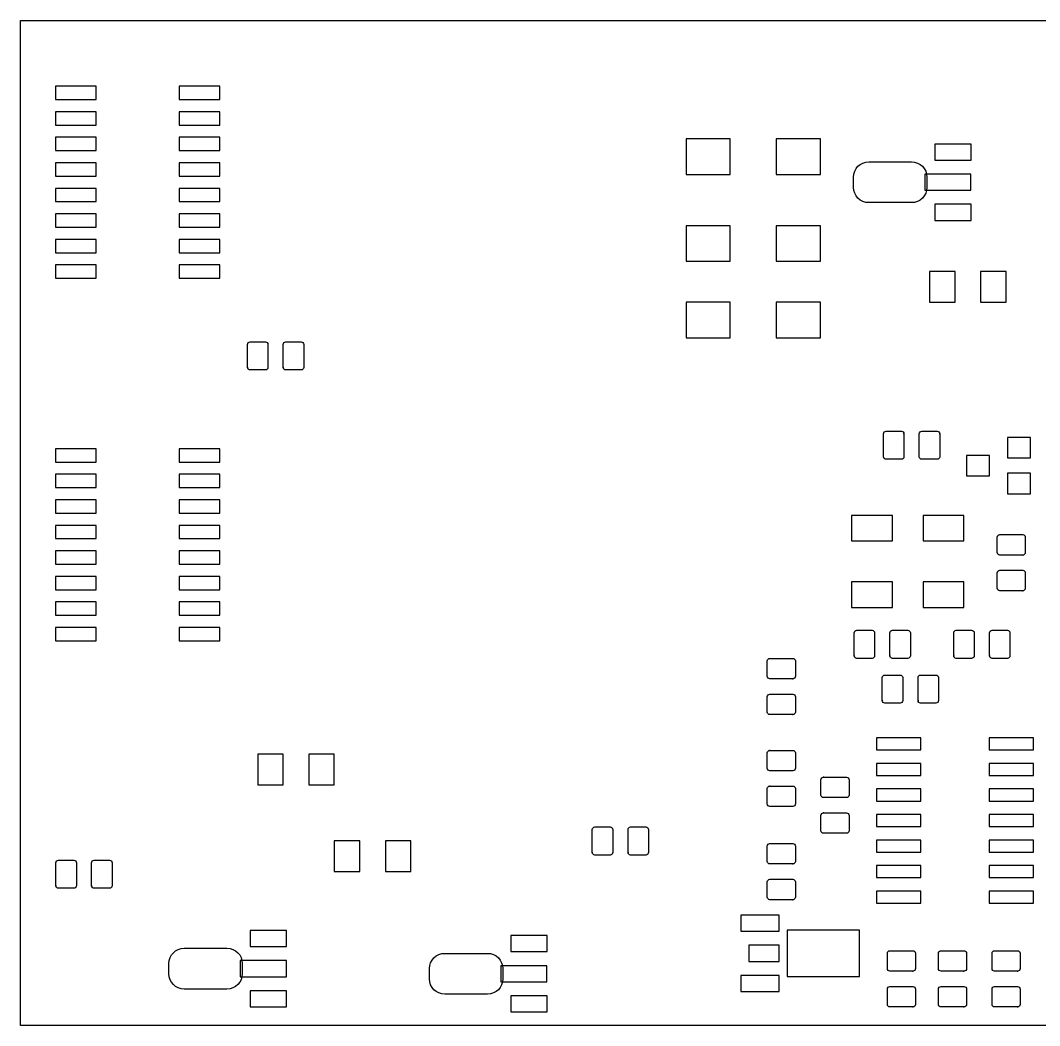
# Model space of a CAD drawing. Header units: millimetres. Extents: x 64 to 175, y 129 to 190.
# Drawn here: x 64.3 to 126.1, y 129.5 to 190.5 of the extents above; entities that cross this region are included whole.
import ezdxf

# ---------------------------------------------------------------- set-up
doc = ezdxf.new("R2010")
doc.units = ezdxf.units.MM
doc.layers.add('20', color=7, linetype='Continuous')
doc.layers.add('32', color=7, linetype='Continuous')

# ---------------------------------------------------------------- blocks, each defined once
blk = doc.blocks.new('SE')
at = {"color": 7, "linetype": 'Continuous', "lineweight": 30}
for p, q in [((117.198, 156.413), (114.72, 156.413)), ((114.72, 156.413), (114.72, 154.864)), ((117.198, 154.864), (117.198, 156.413)), ((114.72, 154.864), (117.198, 154.864))]:
    blk.add_line(p, q, dxfattribs=at)
blk = doc.blocks.new('SE1')
at = {"color": 7, "linetype": 'Continuous', "lineweight": 30}
for p, q in [((117.198, 160.439), (114.72, 160.439)), ((114.72, 160.439), (114.72, 158.89)), ((117.198, 158.89), (117.198, 160.439)), ((114.72, 158.89), (117.198, 158.89))]:
    blk.add_line(p, q, dxfattribs=at)
blk = doc.blocks.new('SE2')
at = {"color": 7, "linetype": 'Continuous', "lineweight": 30}
for p, q in [((121.533, 156.413), (119.056, 156.413)), ((119.056, 156.413), (119.056, 154.864)), ((121.533, 154.864), (121.533, 156.413)), ((119.056, 154.864), (121.533, 154.864))]:
    blk.add_line(p, q, dxfattribs=at)
blk = doc.blocks.new('SE3')
at = {"color": 7, "linetype": 'Continuous', "lineweight": 30}
for p, q in [((121.533, 160.439), (119.056, 160.439)), ((119.056, 160.439), (119.056, 158.89)), ((121.533, 158.89), (121.533, 160.439)), ((119.056, 158.89), (121.533, 158.89))]:
    blk.add_line(p, q, dxfattribs=at)
blk = doc.blocks.new('SE10')
at = {"color": 7, "linetype": 'Continuous', "lineweight": 30}
for p, q in [((112.833, 178.008), (110.151, 178.008)), ((110.151, 178.008), (110.151, 175.85)), ((112.833, 175.85), (112.833, 178.008)), ((110.151, 175.85), (112.833, 175.85))]:
    blk.add_line(p, q, dxfattribs=at)
blk = doc.blocks.new('SE11')
at = {"color": 7, "linetype": 'Continuous', "lineweight": 30}
for p, q in [((107.367, 178.008), (104.684, 178.008)), ((104.684, 178.008), (104.684, 175.85)), ((107.367, 175.85), (107.367, 178.008)), ((104.684, 175.85), (107.367, 175.85))]:
    blk.add_line(p, q, dxfattribs=at)
blk = doc.blocks.new('SE12')
at = {"color": 7, "linetype": 'Continuous', "lineweight": 30}
for p, q in [((112.833, 183.272), (110.151, 183.272)), ((110.151, 183.272), (110.151, 181.114)), ((112.833, 181.114), (112.833, 183.272)), ((110.151, 181.114), (112.833, 181.114))]:
    blk.add_line(p, q, dxfattribs=at)
blk = doc.blocks.new('SE13')
at = {"color": 7, "linetype": 'Continuous', "lineweight": 30}
for p, q in [((107.367, 183.272), (104.684, 183.272)), ((104.684, 183.272), (104.684, 181.114)), ((107.367, 181.114), (107.367, 183.272)), ((104.684, 181.114), (107.367, 181.114))]:
    blk.add_line(p, q, dxfattribs=at)
blk = doc.blocks.new('SE18')
at = {"color": 7, "linetype": 'Continuous', "lineweight": 30}
for p, q in [((112.833, 173.363), (110.151, 173.363)), ((110.151, 173.363), (110.151, 171.205)), ((112.833, 171.205), (112.833, 173.363)), ((110.151, 171.205), (112.833, 171.205))]:
    blk.add_line(p, q, dxfattribs=at)
blk = doc.blocks.new('SE19')
at = {"color": 7, "linetype": 'Continuous', "lineweight": 30}
for p, q in [((107.367, 173.363), (104.684, 173.363)), ((104.684, 173.363), (104.684, 171.205)), ((107.367, 171.205), (107.367, 173.363)), ((104.684, 171.205), (107.367, 171.205))]:
    blk.add_line(p, q, dxfattribs=at)
blk = doc.blocks.new('SE22')
at = {"color": 7, "linetype": 'Continuous', "lineweight": 30}
for p, q in [((110.327, 136.2), (108.01, 136.2)), ((108.01, 136.2), (108.01, 135.225)), ((110.327, 135.225), (110.327, 136.2)), ((108.01, 135.225), (110.327, 135.225))]:
    blk.add_line(p, q, dxfattribs=at)
blk = doc.blocks.new('SE23')
at = {"color": 7, "linetype": 'Continuous', "lineweight": 30}
for p, q in [((110.327, 134.372), (108.498, 134.372)), ((108.498, 134.372), (108.498, 133.396)), ((110.327, 133.396), (110.327, 134.372)), ((108.498, 133.396), (110.327, 133.396))]:
    blk.add_line(p, q, dxfattribs=at)
blk = doc.blocks.new('SE24')
at = {"color": 7, "linetype": 'Continuous', "lineweight": 30}
for p, q in [((110.327, 132.543), (108.01, 132.543)), ((108.01, 132.543), (108.01, 131.567)), ((110.327, 131.567), (110.327, 132.543)), ((108.01, 131.567), (110.327, 131.567))]:
    blk.add_line(p, q, dxfattribs=at)
blk = doc.blocks.new('SE25')
at = {"color": 7, "linetype": 'Continuous', "lineweight": 30}
for p, q in [((115.204, 135.286), (110.814, 135.286)), ((110.814, 135.286), (110.814, 132.482)), ((115.204, 132.482), (115.204, 135.286)), ((110.814, 132.482), (115.204, 132.482))]:
    blk.add_line(p, q, dxfattribs=at)
blk = doc.blocks.new('SE26')
at = {"color": 7, "linetype": 'Continuous', "lineweight": 30}
for p, q in [((68.934, 186.467), (66.457, 186.467)), ((66.457, 186.467), (66.457, 185.662)), ((68.934, 185.662), (68.934, 186.467)), ((66.457, 185.662), (68.934, 185.662))]:
    blk.add_line(p, q, dxfattribs=at)
blk = doc.blocks.new('SE27')
at = {"color": 7, "linetype": 'Continuous', "lineweight": 30}
for p, q in [((68.934, 184.919), (66.457, 184.919)), ((66.457, 184.919), (66.457, 184.113)), ((68.934, 184.113), (68.934, 184.919)), ((66.457, 184.113), (68.934, 184.113))]:
    blk.add_line(p, q, dxfattribs=at)
blk = doc.blocks.new('SE28')
at = {"color": 7, "linetype": 'Continuous', "lineweight": 30}
for p, q in [((68.934, 183.37), (66.457, 183.37)), ((66.457, 183.37), (66.457, 182.565)), ((68.934, 182.565), (68.934, 183.37)), ((66.457, 182.565), (68.934, 182.565))]:
    blk.add_line(p, q, dxfattribs=at)
blk = doc.blocks.new('SE29')
at = {"color": 7, "linetype": 'Continuous', "lineweight": 30}
for p, q in [((68.934, 181.822), (66.457, 181.822)), ((66.457, 181.822), (66.457, 181.017)), ((68.934, 181.017), (68.934, 181.822)), ((66.457, 181.017), (68.934, 181.017))]:
    blk.add_line(p, q, dxfattribs=at)
blk = doc.blocks.new('SE30')
at = {"color": 7, "linetype": 'Continuous', "lineweight": 30}
for p, q in [((68.934, 180.273), (66.457, 180.273)), ((66.457, 180.273), (66.457, 179.468)), ((68.934, 179.468), (68.934, 180.273)), ((66.457, 179.468), (68.934, 179.468))]:
    blk.add_line(p, q, dxfattribs=at)
blk = doc.blocks.new('SE31')
at = {"color": 7, "linetype": 'Continuous', "lineweight": 30}
for p, q in [((68.934, 178.725), (66.457, 178.725)), ((66.457, 178.725), (66.457, 177.92)), ((68.934, 177.92), (68.934, 178.725)), ((66.457, 177.92), (68.934, 177.92))]:
    blk.add_line(p, q, dxfattribs=at)
blk = doc.blocks.new('SE32')
at = {"color": 7, "linetype": 'Continuous', "lineweight": 30}
for p, q in [((68.934, 177.177), (66.457, 177.177)), ((66.457, 177.177), (66.457, 176.372)), ((68.934, 176.372), (68.934, 177.177)), ((66.457, 176.372), (68.934, 176.372))]:
    blk.add_line(p, q, dxfattribs=at)
blk = doc.blocks.new('SE33')
at = {"color": 7, "linetype": 'Continuous', "lineweight": 30}
for p, q in [((68.934, 175.628), (66.457, 175.628)), ((66.457, 175.628), (66.457, 174.823)), ((68.934, 174.823), (68.934, 175.628)), ((66.457, 174.823), (68.934, 174.823))]:
    blk.add_line(p, q, dxfattribs=at)
blk = doc.blocks.new('SE34')
at = {"color": 7, "linetype": 'Continuous', "lineweight": 30}
for p, q in [((76.429, 175.628), (73.951, 175.628)), ((73.951, 175.628), (73.951, 174.823)), ((76.429, 174.823), (76.429, 175.628)), ((73.951, 174.823), (76.429, 174.823))]:
    blk.add_line(p, q, dxfattribs=at)
blk = doc.blocks.new('SE35')
at = {"color": 7, "linetype": 'Continuous', "lineweight": 30}
for p, q in [((76.429, 177.177), (73.951, 177.177)), ((73.951, 177.177), (73.951, 176.372)), ((76.429, 176.372), (76.429, 177.177)), ((73.951, 176.372), (76.429, 176.372))]:
    blk.add_line(p, q, dxfattribs=at)
blk = doc.blocks.new('SE36')
at = {"color": 7, "linetype": 'Continuous', "lineweight": 30}
for p, q in [((76.429, 178.725), (73.951, 178.725)), ((73.951, 178.725), (73.951, 177.92)), ((76.429, 177.92), (76.429, 178.725)), ((73.951, 177.92), (76.429, 177.92))]:
    blk.add_line(p, q, dxfattribs=at)
blk = doc.blocks.new('SE37')
at = {"color": 7, "linetype": 'Continuous', "lineweight": 30}
for p, q in [((76.429, 180.273), (73.951, 180.273)), ((73.951, 180.273), (73.951, 179.468)), ((76.429, 179.468), (76.429, 180.273)), ((73.951, 179.468), (76.429, 179.468))]:
    blk.add_line(p, q, dxfattribs=at)
blk = doc.blocks.new('SE38')
at = {"color": 7, "linetype": 'Continuous', "lineweight": 30}
for p, q in [((76.429, 181.822), (73.951, 181.822)), ((73.951, 181.822), (73.951, 181.017)), ((76.429, 181.017), (76.429, 181.822)), ((73.951, 181.017), (76.429, 181.017))]:
    blk.add_line(p, q, dxfattribs=at)
blk = doc.blocks.new('SE39')
at = {"color": 7, "linetype": 'Continuous', "lineweight": 30}
for p, q in [((76.429, 183.37), (73.951, 183.37)), ((73.951, 183.37), (73.951, 182.565)), ((76.429, 182.565), (76.429, 183.37)), ((73.951, 182.565), (76.429, 182.565))]:
    blk.add_line(p, q, dxfattribs=at)
blk = doc.blocks.new('SE40')
at = {"color": 7, "linetype": 'Continuous', "lineweight": 30}
for p, q in [((76.429, 184.919), (73.951, 184.919)), ((73.951, 184.919), (73.951, 184.113)), ((76.429, 184.113), (76.429, 184.919)), ((73.951, 184.113), (76.429, 184.113))]:
    blk.add_line(p, q, dxfattribs=at)
blk = doc.blocks.new('SE41')
at = {"color": 7, "linetype": 'Continuous', "lineweight": 30}
for p, q in [((76.429, 186.467), (73.951, 186.467)), ((73.951, 186.467), (73.951, 185.662)), ((76.429, 185.662), (76.429, 186.467)), ((73.951, 185.662), (76.429, 185.662))]:
    blk.add_line(p, q, dxfattribs=at)
blk = doc.blocks.new('SE50')
at = {"color": 7, "linetype": 'Continuous', "lineweight": 30}
for p, q in [((68.934, 164.48), (66.457, 164.48)), ((66.457, 164.48), (66.457, 163.675)), ((68.934, 163.675), (68.934, 164.48)), ((66.457, 163.675), (68.934, 163.675))]:
    blk.add_line(p, q, dxfattribs=at)
blk = doc.blocks.new('SE51')
at = {"color": 7, "linetype": 'Continuous', "lineweight": 30}
for p, q in [((68.934, 162.932), (66.457, 162.932)), ((66.457, 162.932), (66.457, 162.126)), ((68.934, 162.126), (68.934, 162.932)), ((66.457, 162.126), (68.934, 162.126))]:
    blk.add_line(p, q, dxfattribs=at)
blk = doc.blocks.new('SE52')
at = {"color": 7, "linetype": 'Continuous', "lineweight": 30}
for p, q in [((68.934, 161.383), (66.457, 161.383)), ((66.457, 161.383), (66.457, 160.578)), ((68.934, 160.578), (68.934, 161.383)), ((66.457, 160.578), (68.934, 160.578))]:
    blk.add_line(p, q, dxfattribs=at)
blk = doc.blocks.new('SE53')
at = {"color": 7, "linetype": 'Continuous', "lineweight": 30}
for p, q in [((68.934, 159.835), (66.457, 159.835)), ((66.457, 159.835), (66.457, 159.03)), ((68.934, 159.03), (68.934, 159.835)), ((66.457, 159.03), (68.934, 159.03))]:
    blk.add_line(p, q, dxfattribs=at)
blk = doc.blocks.new('SE54')
at = {"color": 7, "linetype": 'Continuous', "lineweight": 30}
for p, q in [((68.934, 158.286), (66.457, 158.286)), ((66.457, 158.286), (66.457, 157.481)), ((68.934, 157.481), (68.934, 158.286)), ((66.457, 157.481), (68.934, 157.481))]:
    blk.add_line(p, q, dxfattribs=at)
blk = doc.blocks.new('SE55')
at = {"color": 7, "linetype": 'Continuous', "lineweight": 30}
for p, q in [((68.934, 156.738), (66.457, 156.738)), ((66.457, 156.738), (66.457, 155.933)), ((68.934, 155.933), (68.934, 156.738)), ((66.457, 155.933), (68.934, 155.933))]:
    blk.add_line(p, q, dxfattribs=at)
blk = doc.blocks.new('SE56')
at = {"color": 7, "linetype": 'Continuous', "lineweight": 30}
for p, q in [((68.934, 155.19), (66.457, 155.19)), ((66.457, 155.19), (66.457, 154.384)), ((68.934, 154.384), (68.934, 155.19)), ((66.457, 154.384), (68.934, 154.384))]:
    blk.add_line(p, q, dxfattribs=at)
blk = doc.blocks.new('SE57')
at = {"color": 7, "linetype": 'Continuous', "lineweight": 30}
for p, q in [((68.934, 153.641), (66.457, 153.641)), ((66.457, 153.641), (66.457, 152.836)), ((68.934, 152.836), (68.934, 153.641)), ((66.457, 152.836), (68.934, 152.836))]:
    blk.add_line(p, q, dxfattribs=at)
blk = doc.blocks.new('SE58')
at = {"color": 7, "linetype": 'Continuous', "lineweight": 30}
for p, q in [((76.429, 153.641), (73.951, 153.641)), ((73.951, 153.641), (73.951, 152.836)), ((76.429, 152.836), (76.429, 153.641)), ((73.951, 152.836), (76.429, 152.836))]:
    blk.add_line(p, q, dxfattribs=at)
blk = doc.blocks.new('SE59')
at = {"color": 7, "linetype": 'Continuous', "lineweight": 30}
for p, q in [((76.429, 155.19), (73.951, 155.19)), ((73.951, 155.19), (73.951, 154.384)), ((76.429, 154.384), (76.429, 155.19)), ((73.951, 154.384), (76.429, 154.384))]:
    blk.add_line(p, q, dxfattribs=at)
blk = doc.blocks.new('SE60')
at = {"color": 7, "linetype": 'Continuous', "lineweight": 30}
for p, q in [((76.429, 156.738), (73.951, 156.738)), ((73.951, 156.738), (73.951, 155.933)), ((76.429, 155.933), (76.429, 156.738)), ((73.951, 155.933), (76.429, 155.933))]:
    blk.add_line(p, q, dxfattribs=at)
blk = doc.blocks.new('SE61')
at = {"color": 7, "linetype": 'Continuous', "lineweight": 30}
for p, q in [((76.429, 158.286), (73.951, 158.286)), ((73.951, 158.286), (73.951, 157.481)), ((76.429, 157.481), (76.429, 158.286)), ((73.951, 157.481), (76.429, 157.481))]:
    blk.add_line(p, q, dxfattribs=at)
blk = doc.blocks.new('SE62')
at = {"color": 7, "linetype": 'Continuous', "lineweight": 30}
for p, q in [((76.429, 159.835), (73.951, 159.835)), ((73.951, 159.835), (73.951, 159.03)), ((76.429, 159.03), (76.429, 159.835)), ((73.951, 159.03), (76.429, 159.03))]:
    blk.add_line(p, q, dxfattribs=at)
blk = doc.blocks.new('SE63')
at = {"color": 7, "linetype": 'Continuous', "lineweight": 30}
for p, q in [((76.429, 161.383), (73.951, 161.383)), ((73.951, 161.383), (73.951, 160.578)), ((76.429, 160.578), (76.429, 161.383)), ((73.951, 160.578), (76.429, 160.578))]:
    blk.add_line(p, q, dxfattribs=at)
blk = doc.blocks.new('SE64')
at = {"color": 7, "linetype": 'Continuous', "lineweight": 30}
for p, q in [((76.429, 162.932), (73.951, 162.932)), ((73.951, 162.932), (73.951, 162.126)), ((76.429, 162.126), (76.429, 162.932)), ((73.951, 162.126), (76.429, 162.126))]:
    blk.add_line(p, q, dxfattribs=at)
blk = doc.blocks.new('SE65')
at = {"color": 7, "linetype": 'Continuous', "lineweight": 30}
for p, q in [((76.429, 164.48), (73.951, 164.48)), ((73.951, 164.48), (73.951, 163.675)), ((76.429, 163.675), (76.429, 164.48)), ((73.951, 163.675), (76.429, 163.675))]:
    blk.add_line(p, q, dxfattribs=at)
blk = doc.blocks.new('SE66')
at = {"color": 7, "linetype": 'Continuous', "lineweight": 30}
for p, q in [((118.918, 146.946), (116.236, 146.946)), ((116.236, 146.946), (116.236, 146.215)), ((118.918, 146.215), (118.918, 146.946)), ((116.236, 146.215), (118.918, 146.215))]:
    blk.add_line(p, q, dxfattribs=at)
blk = doc.blocks.new('SE67')
at = {"color": 7, "linetype": 'Continuous', "lineweight": 30}
for p, q in [((118.918, 145.398), (116.236, 145.398)), ((116.236, 145.398), (116.236, 144.666)), ((118.918, 144.666), (118.918, 145.398)), ((116.236, 144.666), (118.918, 144.666))]:
    blk.add_line(p, q, dxfattribs=at)
blk = doc.blocks.new('SE68')
at = {"color": 7, "linetype": 'Continuous', "lineweight": 30}
for p, q in [((118.918, 143.85), (116.236, 143.85)), ((116.236, 143.85), (116.236, 143.118)), ((118.918, 143.118), (118.918, 143.85)), ((116.236, 143.118), (118.918, 143.118))]:
    blk.add_line(p, q, dxfattribs=at)
blk = doc.blocks.new('SE69')
at = {"color": 7, "linetype": 'Continuous', "lineweight": 30}
for p, q in [((118.918, 142.301), (116.236, 142.301)), ((116.236, 142.301), (116.236, 141.57)), ((118.918, 141.57), (118.918, 142.301)), ((116.236, 141.57), (118.918, 141.57))]:
    blk.add_line(p, q, dxfattribs=at)
blk = doc.blocks.new('SE70')
at = {"color": 7, "linetype": 'Continuous', "lineweight": 30}
for p, q in [((118.918, 140.753), (116.236, 140.753)), ((116.236, 140.753), (116.236, 140.021)), ((118.918, 140.021), (118.918, 140.753)), ((116.236, 140.021), (118.918, 140.021))]:
    blk.add_line(p, q, dxfattribs=at)
blk = doc.blocks.new('SE71')
at = {"color": 7, "linetype": 'Continuous', "lineweight": 30}
for p, q in [((118.918, 139.204), (116.236, 139.204)), ((116.236, 139.204), (116.236, 138.473)), ((118.918, 138.473), (118.918, 139.204)), ((116.236, 138.473), (118.918, 138.473))]:
    blk.add_line(p, q, dxfattribs=at)
blk = doc.blocks.new('SE72')
at = {"color": 7, "linetype": 'Continuous', "lineweight": 30}
for p, q in [((118.918, 137.656), (116.236, 137.656)), ((116.236, 137.656), (116.236, 136.925)), ((118.918, 136.925), (118.918, 137.656)), ((116.236, 136.925), (118.918, 136.925))]:
    blk.add_line(p, q, dxfattribs=at)
blk = doc.blocks.new('SE73')
at = {"color": 7, "linetype": 'Continuous', "lineweight": 30}
for p, q in [((125.746, 137.656), (123.064, 137.656)), ((123.064, 137.656), (123.064, 136.925)), ((125.746, 136.925), (125.746, 137.656)), ((123.064, 136.925), (125.746, 136.925))]:
    blk.add_line(p, q, dxfattribs=at)
blk = doc.blocks.new('SE74')
at = {"color": 7, "linetype": 'Continuous', "lineweight": 30}
for p, q in [((125.746, 139.204), (123.064, 139.204)), ((123.064, 139.204), (123.064, 138.473)), ((125.746, 138.473), (125.746, 139.204)), ((123.064, 138.473), (125.746, 138.473))]:
    blk.add_line(p, q, dxfattribs=at)
blk = doc.blocks.new('SE75')
at = {"color": 7, "linetype": 'Continuous', "lineweight": 30}
for p, q in [((125.746, 140.753), (123.064, 140.753)), ((123.064, 140.753), (123.064, 140.021)), ((125.746, 140.021), (125.746, 140.753)), ((123.064, 140.021), (125.746, 140.021))]:
    blk.add_line(p, q, dxfattribs=at)
blk = doc.blocks.new('SE76')
at = {"color": 7, "linetype": 'Continuous', "lineweight": 30}
for p, q in [((125.746, 142.301), (123.064, 142.301)), ((123.064, 142.301), (123.064, 141.57)), ((125.746, 141.57), (125.746, 142.301)), ((123.064, 141.57), (125.746, 141.57))]:
    blk.add_line(p, q, dxfattribs=at)
blk = doc.blocks.new('SE77')
at = {"color": 7, "linetype": 'Continuous', "lineweight": 30}
for p, q in [((125.746, 143.85), (123.064, 143.85)), ((123.064, 143.85), (123.064, 143.118)), ((125.746, 143.118), (125.746, 143.85)), ((123.064, 143.118), (125.746, 143.118))]:
    blk.add_line(p, q, dxfattribs=at)
blk = doc.blocks.new('SE78')
at = {"color": 7, "linetype": 'Continuous', "lineweight": 30}
for p, q in [((125.746, 145.398), (123.064, 145.398)), ((123.064, 145.398), (123.064, 144.666)), ((125.746, 144.666), (125.746, 145.398)), ((123.064, 144.666), (125.746, 144.666))]:
    blk.add_line(p, q, dxfattribs=at)
blk = doc.blocks.new('SE79')
at = {"color": 7, "linetype": 'Continuous', "lineweight": 30}
for p, q in [((125.746, 146.946), (123.064, 146.946)), ((123.064, 146.946), (123.064, 146.215)), ((125.746, 146.215), (125.746, 146.946)), ((123.064, 146.215), (125.746, 146.215))]:
    blk.add_line(p, q, dxfattribs=at)
blk = doc.blocks.new('SE103')
at = {"color": 7, "linetype": 'Continuous', "lineweight": 30}
for p, q in [((121.96, 179.305), (119.766, 179.305)), ((119.766, 179.305), (119.766, 178.33)), ((121.96, 178.33), (121.96, 179.305)), ((119.766, 178.33), (121.96, 178.33))]:
    blk.add_line(p, q, dxfattribs=at)
blk = doc.blocks.new('SE104')
at = {"color": 7, "linetype": 'Continuous', "lineweight": 30}
for p, q in [((121.955, 181.133), (119.151, 181.133)), ((119.151, 181.133), (119.151, 180.157)), ((121.955, 180.157), (121.955, 181.133)), ((119.151, 180.157), (121.955, 180.157))]:
    blk.add_line(p, q, dxfattribs=at)
blk = doc.blocks.new('SE105')
at = {"color": 7, "linetype": 'Continuous', "lineweight": 30}
for p, q in [((121.96, 182.96), (119.766, 182.96)), ((119.766, 182.96), (119.766, 181.985)), ((121.96, 181.985), (121.96, 182.96)), ((119.766, 181.985), (121.96, 181.985))]:
    blk.add_line(p, q, dxfattribs=at)
blk = doc.blocks.new('SE106')
at = {"color": 7, "linetype": 'Continuous', "lineweight": 30}
for p, q in [((80.464, 131.615), (78.269, 131.615)), ((78.269, 131.615), (78.269, 130.64)), ((80.464, 130.64), (80.464, 131.615)), ((78.269, 130.64), (80.464, 130.64))]:
    blk.add_line(p, q, dxfattribs=at)
blk = doc.blocks.new('SE107')
at = {"color": 7, "linetype": 'Continuous', "lineweight": 30}
for p, q in [((80.459, 133.443), (77.655, 133.443)), ((77.655, 133.443), (77.655, 132.467)), ((80.459, 132.467), (80.459, 133.443)), ((77.655, 132.467), (80.459, 132.467))]:
    blk.add_line(p, q, dxfattribs=at)
blk = doc.blocks.new('SE108')
at = {"color": 7, "linetype": 'Continuous', "lineweight": 30}
for p, q in [((80.464, 135.27), (78.269, 135.27)), ((78.269, 135.27), (78.269, 134.295)), ((80.464, 134.295), (80.464, 135.27)), ((78.269, 134.295), (80.464, 134.295))]:
    blk.add_line(p, q, dxfattribs=at)
blk = doc.blocks.new('SE109')
at = {"color": 7, "linetype": 'Continuous', "lineweight": 30}
for p, q in [((96.257, 131.305), (94.063, 131.305)), ((94.063, 131.305), (94.063, 130.33)), ((96.257, 130.33), (96.257, 131.305)), ((94.063, 130.33), (96.257, 130.33))]:
    blk.add_line(p, q, dxfattribs=at)
blk = doc.blocks.new('SE110')
at = {"color": 7, "linetype": 'Continuous', "lineweight": 30}
for p, q in [((96.252, 133.133), (93.448, 133.133)), ((93.448, 133.133), (93.448, 132.157)), ((96.252, 132.157), (96.252, 133.133)), ((93.448, 132.157), (96.252, 132.157))]:
    blk.add_line(p, q, dxfattribs=at)
blk = doc.blocks.new('SE111')
at = {"color": 7, "linetype": 'Continuous', "lineweight": 30}
for p, q in [((96.257, 134.96), (94.063, 134.96)), ((94.063, 134.96), (94.063, 133.985)), ((96.257, 133.985), (96.257, 134.96)), ((94.063, 133.985), (96.257, 133.985))]:
    blk.add_line(p, q, dxfattribs=at)
blk = doc.blocks.new('SE115')
at = {"color": 7, "linetype": 'Continuous', "lineweight": 30}
for p, q in [((125.559, 162.993), (124.165, 162.993)), ((124.165, 162.993), (124.165, 161.755)), ((125.559, 161.755), (125.559, 162.993)), ((124.165, 161.755), (125.559, 161.755))]:
    blk.add_line(p, q, dxfattribs=at)
blk = doc.blocks.new('SE116')
at = {"color": 7, "linetype": 'Continuous', "lineweight": 30}
for p, q in [((125.559, 165.161), (124.165, 165.161)), ((124.165, 165.161), (124.165, 163.923)), ((125.559, 163.923), (125.559, 165.161)), ((124.165, 163.923), (125.559, 163.923))]:
    blk.add_line(p, q, dxfattribs=at)
blk = doc.blocks.new('SE117')
at = {"color": 7, "linetype": 'Continuous', "lineweight": 30}
for p, q in [((123.081, 164.077), (121.688, 164.077)), ((121.688, 164.077), (121.688, 162.839)), ((123.081, 162.839), (123.081, 164.077)), ((121.688, 162.839), (123.081, 162.839))]:
    blk.add_line(p, q, dxfattribs=at)
blk = doc.blocks.new('SE118')
at = {"color": 7, "linetype": 'Continuous', "lineweight": 30}
for p, q in [((124.088, 175.226), (122.539, 175.226)), ((122.539, 175.226), (122.539, 173.368)), ((124.088, 173.368), (124.088, 175.226)), ((122.539, 173.368), (124.088, 173.368))]:
    blk.add_line(p, q, dxfattribs=at)
blk = doc.blocks.new('SE119')
at = {"color": 7, "linetype": 'Continuous', "lineweight": 30}
for p, q in [((120.991, 175.226), (119.443, 175.226)), ((119.443, 175.226), (119.443, 173.368)), ((120.991, 173.368), (120.991, 175.226)), ((119.443, 173.368), (120.991, 173.368))]:
    blk.add_line(p, q, dxfattribs=at)
blk = doc.blocks.new('SE120')
at = {"color": 7, "linetype": 'Continuous', "lineweight": 30}
for p, q in [((83.365, 145.961), (81.817, 145.961)), ((81.817, 145.961), (81.817, 144.103)), ((83.365, 144.103), (83.365, 145.961)), ((81.817, 144.103), (83.365, 144.103))]:
    blk.add_line(p, q, dxfattribs=at)
blk = doc.blocks.new('SE121')
at = {"color": 7, "linetype": 'Continuous', "lineweight": 30}
for p, q in [((80.269, 145.961), (78.72, 145.961)), ((78.72, 145.961), (78.72, 144.103)), ((80.269, 144.103), (80.269, 145.961)), ((78.72, 144.103), (80.269, 144.103))]:
    blk.add_line(p, q, dxfattribs=at)
blk = doc.blocks.new('SE122')
at = {"color": 7, "linetype": 'Continuous', "lineweight": 30}
for p, q in [((88.011, 140.697), (86.462, 140.697)), ((86.462, 140.697), (86.462, 138.839)), ((88.011, 138.839), (88.011, 140.697)), ((86.462, 138.839), (88.011, 138.839))]:
    blk.add_line(p, q, dxfattribs=at)
blk = doc.blocks.new('SE123')
at = {"color": 7, "linetype": 'Continuous', "lineweight": 30}
for p, q in [((84.914, 140.697), (83.365, 140.697)), ((83.365, 140.697), (83.365, 138.839)), ((84.914, 138.839), (84.914, 140.697)), ((83.365, 138.839), (84.914, 138.839))]:
    blk.add_line(p, q, dxfattribs=at)
blk = doc.blocks.new('RECT162560X223520R25_View_2')
at = {"color": 7, "linetype": 'Continuous', "lineweight": 30}
for p, q in [((0, 1.27), (0, 0.127)), ((0.889, 1.397), (0.127, 1.397)), ((1.016, 0.127), (1.016, 1.27)), ((0.127, 0), (0.889, 0))]:
    blk.add_line(p, q, dxfattribs=at)
for centre, start, end in [((0.127, 1.27), 90.0013, 179.9987), ((0.889, 1.27), 0.0013, 89.9987), ((0.127, 0.127), 180.0013, 269.9987), ((0.889, 0.127), 270.0013, 0)]:
    blk.add_arc(centre, 0.127, start, end, dxfattribs=at)
blk.add_point((1.016, 0.127), dxfattribs=at)
blk = doc.blocks.new('RECT162560X223520R25_View_3')
at = {"color": 7, "linetype": 'Continuous', "lineweight": 30}
for p, q in [((0, 1.27), (0, 0.127)), ((0.889, 1.397), (0.127, 1.397)), ((1.016, 0.127), (1.016, 1.27)), ((0.127, 0), (0.889, 0))]:
    blk.add_line(p, q, dxfattribs=at)
for centre, start, end in [((0.127, 1.27), 90.0013, 179.9987), ((0.889, 1.27), 0.0013, 89.9987), ((0.127, 0.127), 180.0013, 269.9987), ((0.889, 0.127), 270.0013, 0)]:
    blk.add_arc(centre, 0.127, start, end, dxfattribs=at)
blk.add_point((1.016, 0.127), dxfattribs=at)
blk = doc.blocks.new('RECT162560X223520R25_View_6')
at = {"color": 7, "linetype": 'Continuous', "lineweight": 30}
for p, q in [((0, 1.27), (0, 0.127)), ((0.889, 1.397), (0.127, 1.397)), ((1.016, 0.127), (1.016, 1.27)), ((0.127, 0), (0.889, 0))]:
    blk.add_line(p, q, dxfattribs=at)
for centre, start, end in [((0.127, 1.27), 90.0013, 179.9987), ((0.889, 1.27), 0.0013, 89.9987), ((0.127, 0.127), 180.0013, 269.9987), ((0.889, 0.127), 270.0013, 0)]:
    blk.add_arc(centre, 0.127, start, end, dxfattribs=at)
blk.add_point((1.016, 0.127), dxfattribs=at)
blk = doc.blocks.new('RECT325120X584000R75_View_8')
at = {"color": 7, "linetype": 'Continuous', "lineweight": 30}
for p, q in [((1.27, 3.65), (0.762, 3.65)), ((0, 2.888), (0, 0.762)), ((2.032, 0.762), (2.032, 2.888)), ((0.762, 0), (1.27, 0))]:
    blk.add_line(p, q, dxfattribs=at)
for centre, start, end in [((0.762, 2.888), 90.0013, 179.9987), ((1.27, 2.888), 0.0013, 89.9987), ((0.762, 0.762), 180.0013, 269.9987), ((1.27, 0.762), 270.0013, 359.9987)]:
    blk.add_arc(centre, 0.762, start, end, dxfattribs=at)
blk = doc.blocks.new('RECT325120X584000R75_View_9')
at = {"color": 7, "linetype": 'Continuous', "lineweight": 30}
for p, q in [((1.27, 3.65), (0.762, 3.65)), ((0, 2.888), (0, 0.762)), ((2.032, 0.762), (2.032, 2.888)), ((0.762, 0), (1.27, 0))]:
    blk.add_line(p, q, dxfattribs=at)
for centre, start, end in [((0.762, 2.888), 90.0013, 179.9987), ((1.27, 2.888), 0.0013, 89.9987), ((0.762, 0.762), 180.0013, 269.9987), ((1.27, 0.762), 270.0013, 359.9987)]:
    blk.add_arc(centre, 0.762, start, end, dxfattribs=at)
blk = doc.blocks.new('RECT162560X223520R25_View_16')
at = {"color": 7, "linetype": 'Continuous', "lineweight": 30}
for p, q in [((0, 1.27), (0, 0.127)), ((0.889, 1.397), (0.127, 1.397)), ((1.016, 0.127), (1.016, 1.27)), ((0.127, 0), (0.889, 0))]:
    blk.add_line(p, q, dxfattribs=at)
for centre, start, end in [((0.127, 1.27), 90.0013, 179.9987), ((0.889, 1.27), 0.0013, 89.9987), ((0.127, 0.127), 180.0013, 269.9987), ((0.889, 0.127), 270.0013, 0)]:
    blk.add_arc(centre, 0.127, start, end, dxfattribs=at)
blk.add_point((1.016, 0.127), dxfattribs=at)
blk = doc.blocks.new('RECT162560X223520R25_View_17')
at = {"color": 7, "linetype": 'Continuous', "lineweight": 30}
for p, q in [((0, 1.27), (0, 0.127)), ((0.889, 1.397), (0.127, 1.397)), ((1.016, 0.127), (1.016, 1.27)), ((0.127, 0), (0.889, 0))]:
    blk.add_line(p, q, dxfattribs=at)
for centre, start, end in [((0.127, 1.27), 90.0013, 179.9987), ((0.889, 1.27), 0.0013, 89.9987), ((0.127, 0.127), 180.0013, 269.9987), ((0.889, 0.127), 270.0013, 0)]:
    blk.add_arc(centre, 0.127, start, end, dxfattribs=at)
blk.add_point((1.016, 0.127), dxfattribs=at)
blk = doc.blocks.new('RECT162560X223520R25_View_20')
at = {"color": 7, "linetype": 'Continuous', "lineweight": 30}
for p, q in [((0, 1.27), (0, 0.127)), ((0.889, 1.397), (0.127, 1.397)), ((1.016, 0.127), (1.016, 1.27)), ((0.127, 0), (0.889, 0))]:
    blk.add_line(p, q, dxfattribs=at)
for centre, start, end in [((0.127, 1.27), 90.0013, 179.9987), ((0.889, 1.27), 0.0013, 89.9987), ((0.127, 0.127), 180.0013, 269.9987), ((0.889, 0.127), 270.0013, 0)]:
    blk.add_arc(centre, 0.127, start, end, dxfattribs=at)
blk.add_point((1.016, 0.127), dxfattribs=at)
blk = doc.blocks.new('RECT162560X223520R25_View_21')
at = {"color": 7, "linetype": 'Continuous', "lineweight": 30}
for p, q in [((0, 1.27), (0, 0.127)), ((0.889, 1.397), (0.127, 1.397)), ((1.016, 0.127), (1.016, 1.27)), ((0.127, 0), (0.889, 0))]:
    blk.add_line(p, q, dxfattribs=at)
for centre, start, end in [((0.127, 1.27), 90.0013, 179.9987), ((0.889, 1.27), 0.0013, 89.9987), ((0.127, 0.127), 180.0013, 269.9987), ((0.889, 0.127), 270.0013, 0)]:
    blk.add_arc(centre, 0.127, start, end, dxfattribs=at)
blk.add_point((1.016, 0.127), dxfattribs=at)
blk = doc.blocks.new('RECT162560X223520R25_View_22')
at = {"color": 7, "linetype": 'Continuous', "lineweight": 30}
for p, q in [((0, 1.27), (0, 0.127)), ((0.889, 1.397), (0.127, 1.397)), ((1.016, 0.127), (1.016, 1.27)), ((0.127, 0), (0.889, 0))]:
    blk.add_line(p, q, dxfattribs=at)
for centre, start, end in [((0.127, 1.27), 90.0013, 179.9987), ((0.889, 1.27), 0.0013, 89.9987), ((0.127, 0.127), 180.0013, 269.9987), ((0.889, 0.127), 270.0013, 0)]:
    blk.add_arc(centre, 0.127, start, end, dxfattribs=at)
blk.add_point((1.016, 0.127), dxfattribs=at)
blk = doc.blocks.new('RECT162560X223520R25_View_25')
at = {"color": 7, "linetype": 'Continuous', "lineweight": 30}
for p, q in [((0, 1.27), (0, 0.127)), ((0.889, 1.397), (0.127, 1.397)), ((1.016, 0.127), (1.016, 1.27)), ((0.127, 0), (0.889, 0))]:
    blk.add_line(p, q, dxfattribs=at)
for centre, start, end in [((0.127, 1.27), 90.0013, 179.9987), ((0.889, 1.27), 0.0013, 89.9987), ((0.127, 0.127), 180.0013, 269.9987), ((0.889, 0.127), 270.0013, 0)]:
    blk.add_arc(centre, 0.127, start, end, dxfattribs=at)
blk.add_point((1.016, 0.127), dxfattribs=at)
blk = doc.blocks.new('RECT162560X223520R25_View_26')
at = {"color": 7, "linetype": 'Continuous', "lineweight": 30}
for p, q in [((0, 1.27), (0, 0.127)), ((0.889, 1.397), (0.127, 1.397)), ((1.016, 0.127), (1.016, 1.27)), ((0.127, 0), (0.889, 0))]:
    blk.add_line(p, q, dxfattribs=at)
for centre, start, end in [((0.127, 1.27), 90.0013, 179.9987), ((0.889, 1.27), 0.0013, 89.9987), ((0.127, 0.127), 180.0013, 269.9987), ((0.889, 0.127), 270.0013, 0)]:
    blk.add_arc(centre, 0.127, start, end, dxfattribs=at)
blk.add_point((1.016, 0.127), dxfattribs=at)
blk = doc.blocks.new('RECT162560X223520R25_View_27')
at = {"color": 7, "linetype": 'Continuous', "lineweight": 30}
for p, q in [((0, 1.27), (0, 0.127)), ((0.889, 1.397), (0.127, 1.397)), ((1.016, 0.127), (1.016, 1.27)), ((0.127, 0), (0.889, 0))]:
    blk.add_line(p, q, dxfattribs=at)
for centre, start, end in [((0.127, 1.27), 90.0013, 179.9987), ((0.889, 1.27), 0.0013, 89.9987), ((0.127, 0.127), 180.0013, 269.9987), ((0.889, 0.127), 270.0013, 0)]:
    blk.add_arc(centre, 0.127, start, end, dxfattribs=at)
blk.add_point((1.016, 0.127), dxfattribs=at)
blk = doc.blocks.new('RECT162560X223520R25_View_28')
at = {"color": 7, "linetype": 'Continuous', "lineweight": 30}
for p, q in [((0, 1.27), (0, 0.127)), ((0.889, 1.397), (0.127, 1.397)), ((1.016, 0.127), (1.016, 1.27)), ((0.127, 0), (0.889, 0))]:
    blk.add_line(p, q, dxfattribs=at)
for centre, start, end in [((0.127, 1.27), 90.0013, 179.9987), ((0.889, 1.27), 0.0013, 89.9987), ((0.127, 0.127), 180.0013, 269.9987), ((0.889, 0.127), 270.0013, 0)]:
    blk.add_arc(centre, 0.127, start, end, dxfattribs=at)
blk.add_point((1.016, 0.127), dxfattribs=at)
blk = doc.blocks.new('RECT162560X223520R25_View_30')
at = {"color": 7, "linetype": 'Continuous', "lineweight": 30}
for p, q in [((0, 1.27), (0, 0.127)), ((0.889, 1.397), (0.127, 1.397)), ((1.016, 0.127), (1.016, 1.27)), ((0.127, 0), (0.889, 0))]:
    blk.add_line(p, q, dxfattribs=at)
for centre, start, end in [((0.127, 1.27), 90.0013, 179.9987), ((0.889, 1.27), 0.0013, 89.9987), ((0.127, 0.127), 180.0013, 269.9987), ((0.889, 0.127), 270.0013, 0)]:
    blk.add_arc(centre, 0.127, start, end, dxfattribs=at)
blk.add_point((1.016, 0.127), dxfattribs=at)
blk = doc.blocks.new('RECT162560X223520R25_View_32')
at = {"color": 7, "linetype": 'Continuous', "lineweight": 30}
for p, q in [((0, 1.27), (0, 0.127)), ((0.889, 1.397), (0.127, 1.397)), ((1.016, 0.127), (1.016, 1.27)), ((0.127, 0), (0.889, 0))]:
    blk.add_line(p, q, dxfattribs=at)
for centre, start, end in [((0.127, 1.27), 90.0013, 179.9987), ((0.889, 1.27), 0.0013, 89.9987), ((0.127, 0.127), 180.0013, 269.9987), ((0.889, 0.127), 270.0013, 0)]:
    blk.add_arc(centre, 0.127, start, end, dxfattribs=at)
blk.add_point((1.016, 0.127), dxfattribs=at)
blk = doc.blocks.new('RECT162560X223520R25_View_41')
at = {"color": 7, "linetype": 'Continuous', "lineweight": 30}
for p, q in [((0, 1.27), (0, 0.127)), ((0.889, 1.397), (0.127, 1.397)), ((1.016, 0.127), (1.016, 1.27)), ((0.127, 0), (0.889, 0))]:
    blk.add_line(p, q, dxfattribs=at)
for centre, start, end in [((0.127, 1.27), 90.0013, 179.9987), ((0.889, 1.27), 0.0013, 89.9987), ((0.127, 0.127), 180.0013, 269.9987), ((0.889, 0.127), 270.0013, 0)]:
    blk.add_arc(centre, 0.127, start, end, dxfattribs=at)
blk.add_point((1.016, 0.127), dxfattribs=at)

msp = doc.modelspace()

# ---------------------------------------------------------------- linework, layer by layer
at = {"layer": '20', "color": 7, "linetype": 'Continuous', "lineweight": 30}
for p, q in [((64.335, 190.46), (175.185, 190.46)), ((64.335, 129.5), (64.335, 190.46)), ((175.185, 129.5), (64.335, 129.5))]:
    msp.add_line(p, q, dxfattribs=at)

# ---------------------------------------------------------------- block references
for name in ['SE26', 'SE41', 'SE27', 'SE40', 'SE28', 'SE39', 'SE13', 'SE12', 'SE105', 'SE29', 'SE38', 'SE104', 'SE30', 'SE37', 'SE103', 'SE31', 'SE36', 'SE11', 'SE10', 'SE32', 'SE35', 'SE33', 'SE34', 'SE119', 'SE118', 'SE19', 'SE18', 'SE116', 'SE50', 'SE65', 'SE117', 'SE51', 'SE64', 'SE115', 'SE52', 'SE63', 'SE1', 'SE3', 'SE53', 'SE62', 'SE54', 'SE61', 'SE55', 'SE60', 'SE', 'SE2', 'SE56', 'SE59', 'SE57', 'SE58', 'SE66', 'SE79', 'SE121', 'SE120', 'SE67', 'SE78', 'SE68', 'SE77', 'SE69', 'SE76', 'SE123', 'SE122', 'SE70', 'SE75', 'SE71', 'SE74', 'SE72', 'SE73', 'SE22', 'SE108', 'SE111', 'SE25', 'SE23', 'SE107', 'SE110', 'SE24', 'SE106', 'SE109']:
    msp.add_blockref(name, (0, 0))
at = {"layer": '32', "color": 7, "xscale": -1.2192, "yscale": 1.2192, "zscale": 1.2192}
for name, p, rotation in [('RECT325120X584000R75_View_8', (114.833, 179.406), 270), ('RECT162560X223520R25_View_17', (116.656, 165.548), 180), ('RECT162560X223520R25_View_17', (118.823, 165.548), 180), ('RECT162560X223520R25_View_6', (125.249, 159.277), 90), ('RECT162560X223520R25_View_6', (125.249, 157.11), 90), ('RECT162560X223520R25_View_27', (111.314, 151.768), 90), ('RECT162560X223520R25_View_27', (111.314, 149.6), 90), ('RECT162560X223520R25_View_26', (109.61, 144.955), 270), ('RECT162560X223520R25_View_26', (109.61, 142.787), 270), ('RECT162560X223520R25_View_25', (112.862, 143.329), 270), ('RECT162560X223520R25_View_25', (112.862, 141.161), 270), ('RECT162560X223520R25_View_21', (111.314, 140.542), 90), ('RECT162560X223520R25_View_21', (111.314, 138.374), 90), ('RECT325120X584000R75_View_9', (73.336, 131.716), 270), ('RECT325120X584000R75_View_9', (89.13, 131.406), 270), ('RECT162560X223520R25_View_16', (118.591, 134.039), 90), ('RECT162560X223520R25_View_32', (121.688, 134.039), 90), ('RECT162560X223520R25_View_3', (124.939, 134.039), 90), ('RECT162560X223520R25_View_16', (118.591, 131.871), 90), ('RECT162560X223520R25_View_32', (121.688, 131.871), 90), ('RECT162560X223520R25_View_3', (124.939, 131.871), 90)]:
    msp.add_blockref(name, p, dxfattribs=dict(at, rotation=rotation))
for name, p in [('RECT162560X223520R25_View_30', (79.34, 169.264)), ('RECT162560X223520R25_View_30', (81.507, 169.264)), ('RECT162560X223520R25_View_20', (116.114, 151.768)), ('RECT162560X223520R25_View_20', (118.281, 151.768)), ('RECT162560X223520R25_View_22', (122.152, 151.768)), ('RECT162560X223520R25_View_22', (124.32, 151.768)), ('RECT162560X223520R25_View_28', (117.817, 149.058)), ('RECT162560X223520R25_View_28', (119.985, 149.058)), ('RECT162560X223520R25_View_2', (100.243, 139.845)), ('RECT162560X223520R25_View_2', (102.41, 139.845)), ('RECT162560X223520R25_View_41', (67.727, 137.832)), ('RECT162560X223520R25_View_41', (69.894, 137.832))]:
    msp.add_blockref(name, p, dxfattribs=at)

doc.saveas('drawing.dxf')
